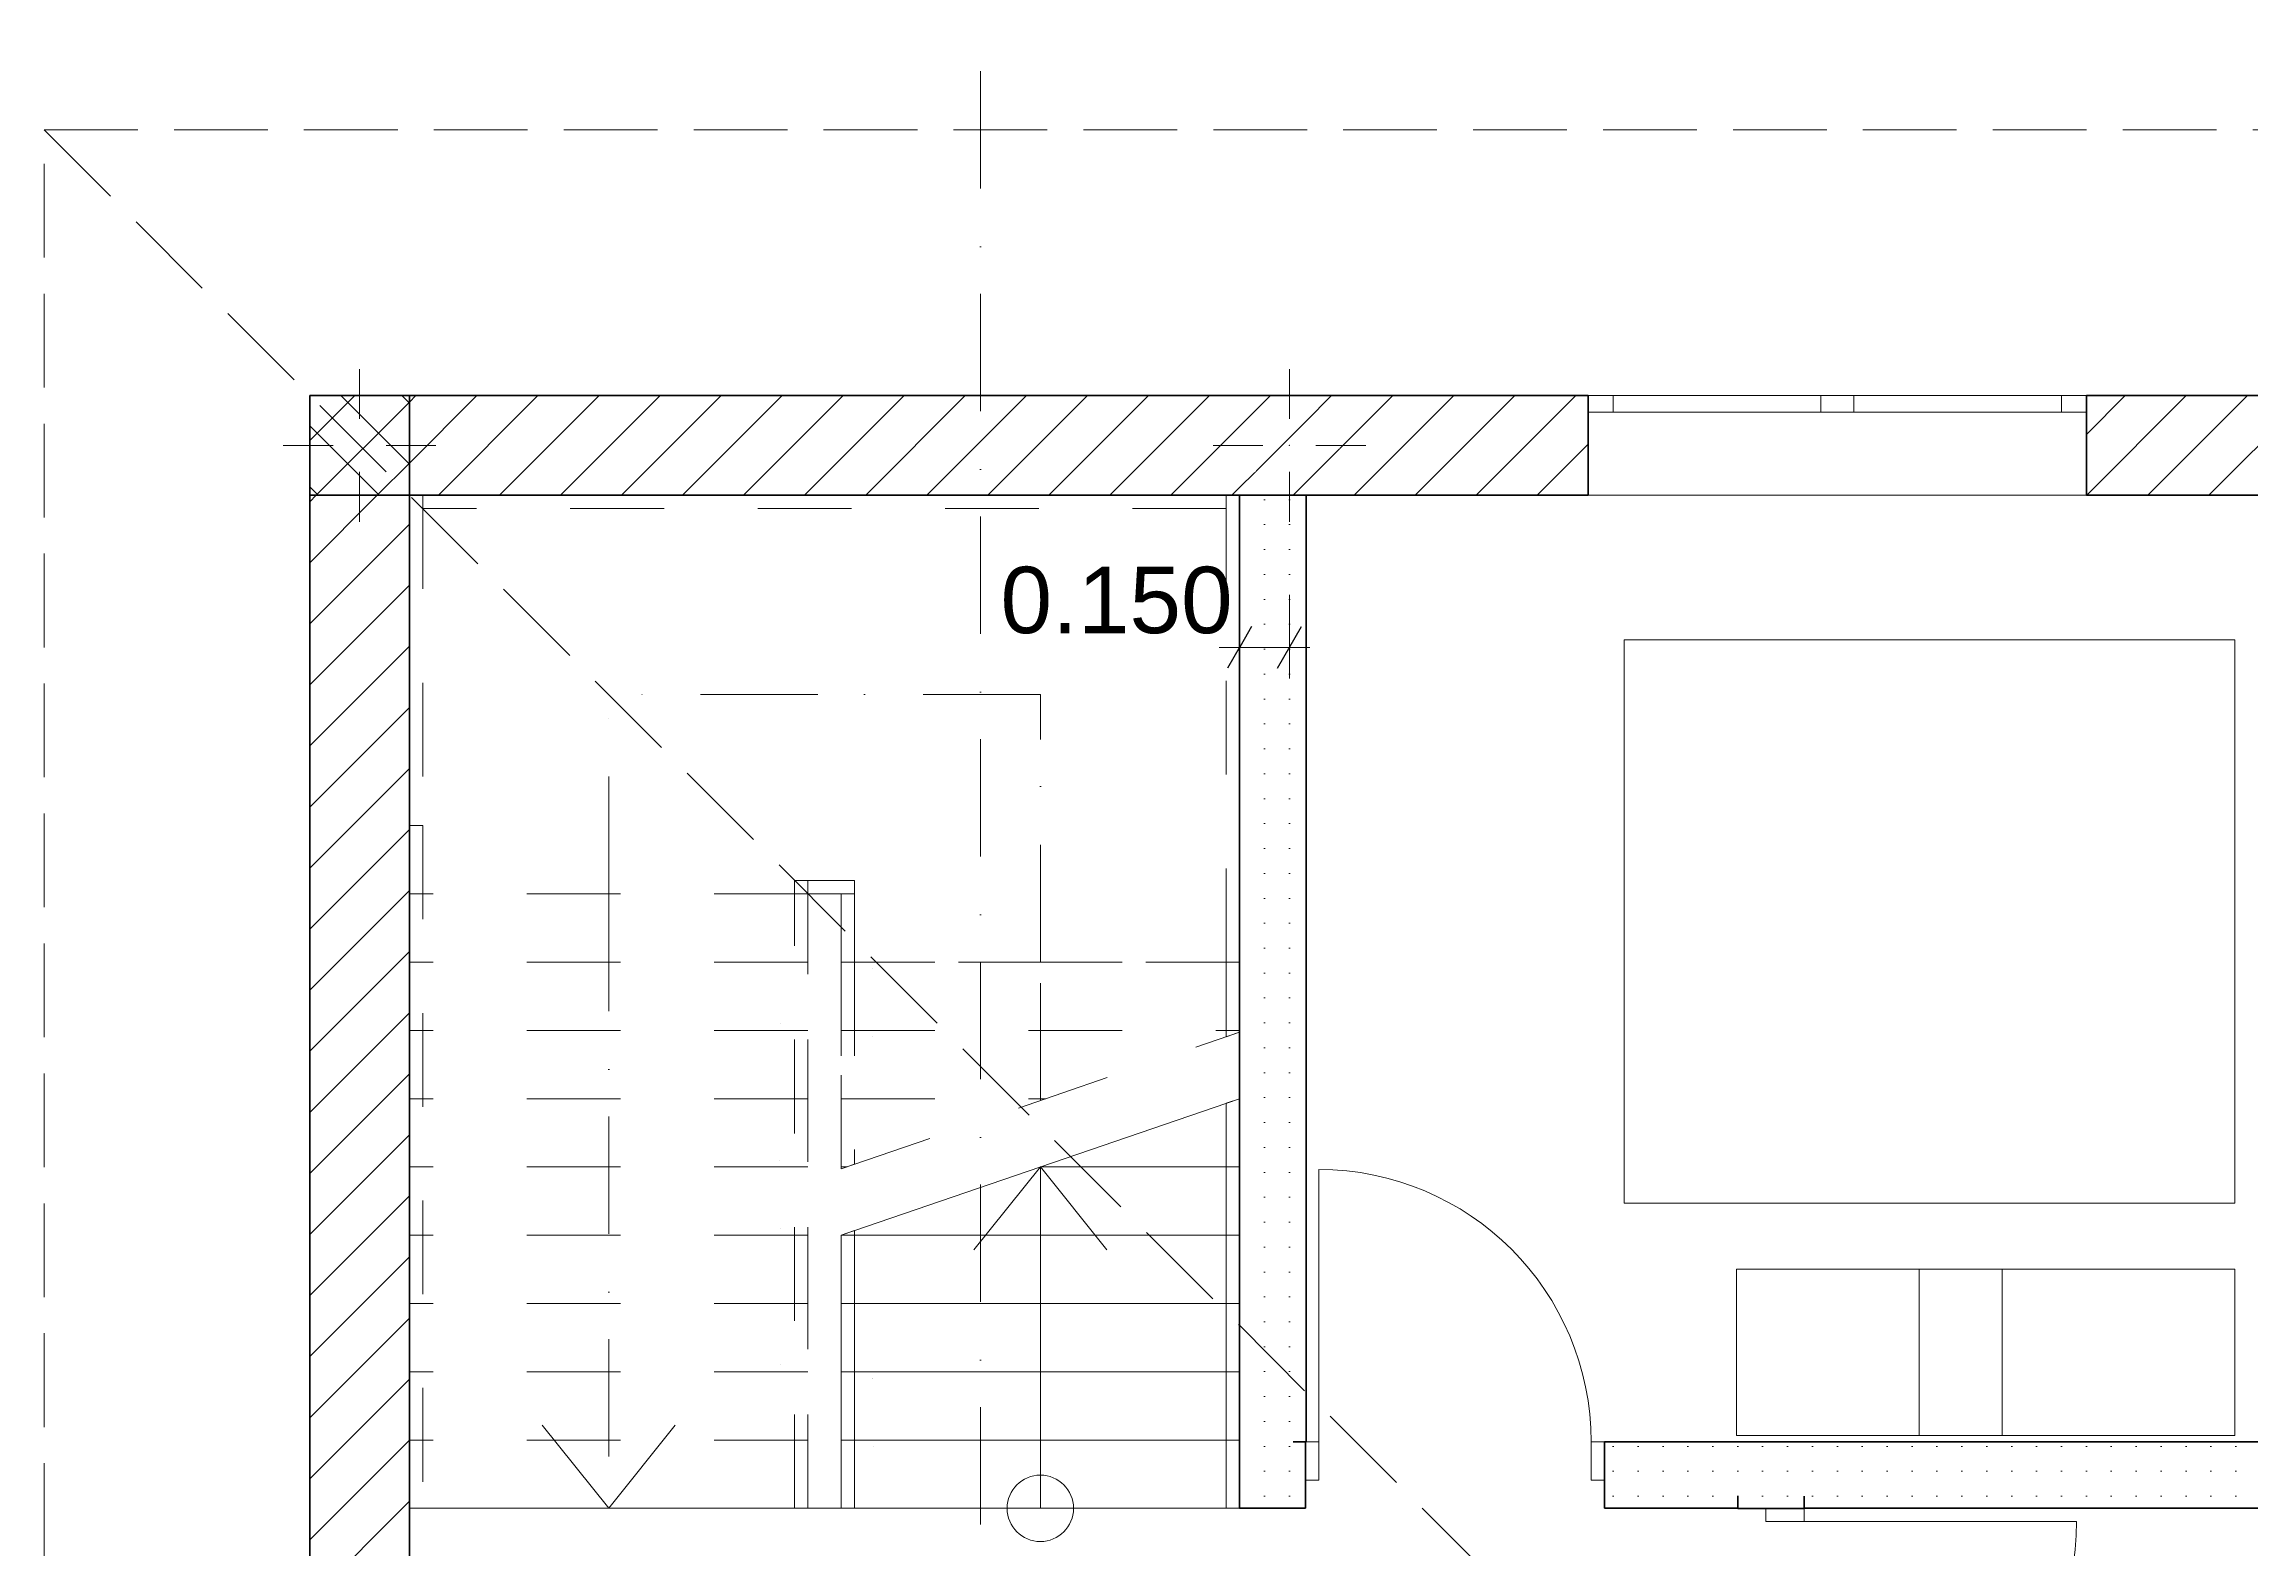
# Model space of a CAD drawing. Header units: millimetres. Extents: x -6000 to 12300, y -11438 to 14364.
# Drawn here: x 1200 to 7848, y -236 to 4297 of the extents above; entities that cross this region are included whole.
import ezdxf

# ---------------------------------------------------------------- set-up
doc = ezdxf.new("R2010")
doc.units = ezdxf.units.MM
doc.header["$MEASUREMENT"] = 0
for name, pattern in [('Dashed', [564.444447, 282.222223, -282.222223]), ('Dot & Dashed', [670.277762, 352.777767, -176.388884, 0, -141.111112]), ('Hidden Line', [391.222223, 282.222223, -109]), ('Wipeout_Contour', [1000, 0, -1000])]:
    doc.linetypes.add(name, pattern=pattern)
for name, color, linetype in [('ArchiCAD Doors', 7, 'Continuous'), ('ArchiCAD Windows', 7, 'Continuous'), ('Dimensioning - General', 7, 'Continuous'), ('Interior - Furniture', 7, 'Continuous'), ('Marker - Section', 7, 'Continuous'), ('Shell - Roof', 7, 'Continuous'), ('Structural - Bearing', 7, 'Continuous')]:
    doc.layers.add(name, color=color, linetype=linetype)
for name, color, linetype, lineweight, true_color in [('ArchiCAD Doors_Pen_No__23', 7, 'Continuous', 20, 0xff6600), ('ArchiCAD Doors_Pen_No__3', 7, 'Continuous', 18, 0xff6600), ('ArchiCAD Windows_Pen_No__23', 7, 'Continuous', 20, 0xff6600), ('ArchiCAD Windows_Pen_No__3', 7, 'Continuous', 18, 0xff6600), ('Dimensioning - General_Pen_No__45', 7, 'Continuous', 25, 0x40a5ff), ('Dimensioning - General_Pen_No__85', 7, 'Continuous', 20, 0x80c2ff), ('Interior - Furniture _Pen_No__4', 7, 'Continuous', 20, 0x029e21), ('Marker - Section_Pen_No__85', 7, 'Continuous', 20, 0x80c2ff), ('Shell - Roof_Pen_No__92', 7, 'Continuous', 13, 0xbf8080), ('Structural - Bearing_Pen_No__168', 7, 'Continuous', 13, 0xfe847a), ('Structural - Bearing_Pen_No__169', 7, 'Continuous', 13, 0x68b353), ('Structural - Bearing_Pen_No__177', 7, 'Continuous', 15, 0xf7e046), ('Structural - Bearing_Pen_No__28', 7, 'Continuous', 35, 0xa80f02), ('Structural - Bearing_Pen_No__89', 7, 'Continuous', 20, 0x71cebe), ('Structural - Combined_Pen_No__161', 7, 'Continuous', 13, 0x6a6a6a)]:
    doc.layers.add(name, color=color, linetype=linetype, lineweight=lineweight, true_color=true_color)
for name, color, linetype, lineweight in [('ArchiCAD Doors_Pen_No__27', 7, 'Continuous', 35), ('ArchiCAD Windows_Pen_No__27', 7, 'Continuous', 35), ('Dimensioning - General_Pen_No__46', 5, 'Continuous', 25), ('Structural - Bearing_Pen_No__20', 1, 'Continuous', 0), ('Structural - Bearing_Pen_No__27', 7, 'Continuous', 35)]:
    doc.layers.add(name, color=color, linetype=linetype, lineweight=lineweight)
doc.styles.add('GENERATED_STYLE_1', font='arial.ttf')
doc.dimstyles.new('GENERATED_STYLE__1', dxfattribs={"dimtxt": 200, "dimasz": 95, "dimexe": 0.18, "dimexo": 300, "dimgap": 0.09, "dimtad": 1, "dimtih": 1, "dimtoh": 1, "dimdec": 3, "dimlfac": 0.001, "dimzin": 0, "dimdsep": 46, "dimtxsty": 'GENERATED_STYLE_1', "dimblk": 'ARROWHEAD_2', "dimblk1": 'ARROWHEAD_2', "dimblk2": 'ARROWHEAD_2', "dimcen": 0.09, "dimclrd": 256, "dimclre": 256, "dimclrt": 5, "dimadec": 0, "dimazin": 0, "dimtfac": 1, "dimtdec": 4, "dimtmove": 0, "dimatfit": 3, "dimfxl": 0, "dimtolj": 1, "dimtzin": 0, "dimarcsym": 0})
pattern_1 = [(45, (0, 0), (-91.9239, 91.9239), [])]
pattern_2 = [(0, (0, 0), (0, 75), [0, -75])]

# ---------------------------------------------------------------- blocks, each defined once
blk = doc.blocks.new('Slab_1_4', base_point=(11500, 3238.6))
at = {"layer": 'Structural - Bearing_Pen_No__89', "linetype": 'Continuous', "flags": 128}
blk.add_lwpolyline([(11500, 3238.6), (4800, 3238.6), (4800, -111.4), (2000, -111.4), (2000, -3761.4), (11500, -3761.4)], close=True, dxfattribs=at)
blk = doc.blocks.new('Wall_1_4', base_point=(2300, 3088.6))
at = {"color": 254, "linetype": 'Wipeout_Contour', "lineweight": 0, "ltscale": 19122.131573}
blk.add_wipeout([(4800, 3238.6), (2300, 3238.6), (2300, 2938.6), (4800, 2938.6)], dxfattribs=at).dxf.layer = 'Structural - Bearing'
at = {"layer": 'Structural - Bearing_Pen_No__168', "linetype": 'Continuous'}
h = blk.add_hatch(dxfattribs=at)
h.set_pattern_fill('Common_Brick_0004', color=256, style=0, pattern_type=2)
h.set_pattern_definition(pattern_1)
h.paths.add_polyline_path([(4800, 3238.6), (2300, 3238.6), (2300, 2938.6), (4800, 2938.6)])
at = {"layer": 'Structural - Bearing_Pen_No__27', "linetype": 'Continuous', "flags": 128}
for points in [[(4800, 3238.6), (2300, 3238.6)], [(2300, 2938.6), (4800, 2938.6)]]:
    blk.add_lwpolyline(points, dxfattribs=at)
blk = doc.blocks.new('Double Sash Window 17')
at = {"layer": 'ArchiCAD Windows_Pen_No__23', "linetype": 'Continuous'}
for p, q in [((-750, 0), (-675, 0)), ((-675, 0), (-675, -50)), ((-50, -50), (-50, 0)), ((-50, 0), (0, 0)), ((0, 0), (50, 0)), ((50, 0), (50, -50)), ((675, -50), (675, 0)), ((675, 0), (750, 0)), ((-675, -50), (-750, -50)), ((0, -50), (-50, -50)), ((50, -50), (0, -50)), ((750, -50), (675, -50))]:
    blk.add_line(p, q, dxfattribs=at)
at = {"layer": 'ArchiCAD Windows_Pen_No__27', "linetype": 'Continuous'}
for p, q in [((-750, -50), (-750, 0)), ((750, -50), (750, 0))]:
    blk.add_line(p, q, dxfattribs=at)
at = {"layer": 'ArchiCAD Windows_Pen_No__3', "linetype": 'Continuous'}
for p, q in [((-750, 250), (750, 250)), ((-675, 0), (-50, 0)), ((50, 0), (675, 0)), ((-750, -50), (750, -50)), ((-50, -50), (-675, -50)), ((675, -50), (50, -50))]:
    blk.add_line(p, q, dxfattribs=at)
blk = doc.blocks.new('Wall_2_4', base_point=(5100, 3088.6))
at = {"color": 254, "linetype": 'Wipeout_Contour', "lineweight": 0, "ltscale": 31822.901239}
blk.add_wipeout([(5100, 3238.6), (5100, 2938.6), (5850, 2938.6), (5850, 3188.6), (5850, 3238.6)], dxfattribs=at).dxf.layer = 'Structural - Bearing'
at = {"color": 254, "linetype": 'Wipeout_Contour', "lineweight": 0, "ltscale": 41113.282489}
blk.add_wipeout([(7350, 3238.6), (7350, 3188.6), (7350, 2938.6), (8000, 2938.6), (8000, 3238.6)], dxfattribs=at).dxf.layer = 'Structural - Bearing'
at = {"layer": 'Structural - Bearing_Pen_No__168', "linetype": 'Continuous'}
h = blk.add_hatch(dxfattribs=at)
h.set_pattern_fill('Common_Brick_0004', color=256, style=0, pattern_type=2)
h.set_pattern_definition(pattern_1)
h.paths.add_polyline_path([(5100, 3238.6), (5100, 2938.6), (5850, 2938.6), (5850, 3188.6), (5850, 3238.6)])
h = blk.add_hatch(dxfattribs=at)
h.set_pattern_fill('Common_Brick_0004', color=256, style=0, pattern_type=2)
h.set_pattern_definition(pattern_1)
h.paths.add_polyline_path([(7350, 3238.6), (7350, 3188.6), (7350, 2938.6), (8000, 2938.6), (8000, 3238.6)])
at = {"layer": 'Structural - Bearing_Pen_No__27', "linetype": 'Continuous'}
for p, q in [((5850, 3238.6), (5850, 3188.6)), ((7350, 3238.6), (7350, 3188.6)), ((5850, 3188.6), (5850, 2938.6)), ((7350, 3188.6), (7350, 2938.6))]:
    blk.add_line(p, q, dxfattribs=at)
at = {"layer": 'Structural - Bearing_Pen_No__27', "linetype": 'Continuous', "flags": 128}
for points in [[(5850, 3238.6), (5100, 3238.6)], [(8000, 3238.6), (7350, 3238.6)], [(5100, 2938.6), (5850, 2938.6)], [(7350, 2938.6), (8000, 2938.6)]]:
    blk.add_lwpolyline(points, dxfattribs=at)
at = {"layer": 'ArchiCAD Windows', "color": 21, "linetype": 'Continuous', "lineweight": 18, "true_color": 0xff9955, "xscale": -1, "zscale": 1000, "rotation": 180}
blk.add_blockref('Double Sash Window 17', (6600, 3188.6), dxfattribs=at)
blk = doc.blocks.new('Wall_9_4', base_point=(2150, -3461.4))
at = {"color": 254, "linetype": 'Wipeout_Contour', "lineweight": 0, "ltscale": 15439.890157}
blk.add_wipeout([(2300, -3461.4), (2300, 2938.6), (2000, 2938.6), (2000, -3461.4)], dxfattribs=at).dxf.layer = 'Structural - Bearing'
at = {"layer": 'Structural - Bearing_Pen_No__168', "linetype": 'Continuous'}
h = blk.add_hatch(dxfattribs=at)
h.set_pattern_fill('Common_Brick_0004', color=256, style=0, pattern_type=2)
h.set_pattern_definition(pattern_1)
h.paths.add_polyline_path([(2300, -3461.4), (2300, 2938.6), (2000, 2938.6), (2000, -3461.4)])
at = {"layer": 'Structural - Bearing_Pen_No__27', "linetype": 'Continuous', "flags": 128}
for points in [[(2000, 2938.6), (2000, -3461.4)], [(2300, -3461.4), (2300, 2938.6)]]:
    blk.add_lwpolyline(points, dxfattribs=at)
blk = doc.blocks.new('Wall_10_4', base_point=(4800, 3088.6))
at = {"color": 254, "linetype": 'Wipeout_Contour', "lineweight": 0, "ltscale": 21229.658423}
blk.add_wipeout([(4800, 2938.6), (4800, -111.4), (5000, 88.6), (5000, 2938.6)], dxfattribs=at).dxf.layer = 'Structural - Bearing'
at = {"layer": 'Structural - Bearing_Pen_No__177', "linetype": 'Continuous'}
h = blk.add_hatch(dxfattribs=at)
h.set_pattern_fill('Gypsum_0004', color=256, style=0, pattern_type=2)
h.set_pattern_definition(pattern_2)
h.paths.add_polyline_path([(4800, 2938.6), (4800, -111.4), (5000, 88.6), (5000, 2938.6)])
at = {"layer": 'Structural - Bearing_Pen_No__27', "linetype": 'Continuous', "flags": 128}
for points in [[(4800, 2938.6), (4800, -111.4)], [(5000, 88.6), (5000, 2938.6)]]:
    blk.add_lwpolyline(points, dxfattribs=at)
blk = doc.blocks.new('Door 17')
at = {"layer": 'ArchiCAD Doors_Pen_No__23', "linetype": 'Continuous'}
for p, q in [((-410, 0), (-450, 0)), ((-450, 0), (-450, -115)), ((-410, -115), (-410, 0)), ((450, 0), (410, 0)), ((410, 0), (410, -115)), ((450, -115), (450, 0)), ((-450, -115), (-410, -115)), ((410, -115), (450, -115))]:
    blk.add_line(p, q, dxfattribs=at)
at = {"layer": 'ArchiCAD Doors_Pen_No__27', "linetype": 'Continuous'}
for p, q in [((-450, 0), (-487, 0)), ((-450, 0), (-450, -115)), ((450, 0), (450, -115)), ((450, 0), (487, 0)), ((-450, -115), (-450, -200)), ((450, -115), (450, -200)), ((-450, -200), (-487, -200)), ((450, -200), (487, -200))]:
    blk.add_line(p, q, dxfattribs=at)
at = {"layer": 'ArchiCAD Doors_Pen_No__3', "linetype": 'Continuous'}
blk.add_line((410, 0), (410, 820), dxfattribs=at)
blk.add_arc((410, 0), 820, 90, 180, dxfattribs=at)
blk = doc.blocks.new('Wall_11_4', base_point=(4800, -111.4))
at = {"color": 254, "linetype": 'Wipeout_Contour', "lineweight": 0, "ltscale": 19798.484129}
blk.add_wipeout([(4998.7, 87.3), (4800, -111.4), (4998.7, -111.4), (4998.7, -26.4)], dxfattribs=at).dxf.layer = 'Structural - Bearing'
at = {"color": 254, "linetype": 'Wipeout_Contour', "lineweight": 0, "ltscale": 40099.307119}
blk.add_wipeout([(5898.7, 88.6), (5898.7, -26.4), (5898.7, -111.4), (11200, -111.4), (11200, 88.6)], dxfattribs=at).dxf.layer = 'Structural - Bearing'
at = {"layer": 'Structural - Bearing_Pen_No__177', "linetype": 'Continuous'}
h = blk.add_hatch(dxfattribs=at)
h.set_pattern_fill('Gypsum_0004', color=256, style=0, pattern_type=2)
h.set_pattern_definition(pattern_2)
h.paths.add_polyline_path([(4998.7, 87.3), (4800, -111.4), (4998.7, -111.4), (4998.7, -26.4)])
h = blk.add_hatch(dxfattribs=at)
h.set_pattern_fill('Gypsum_0004', color=256, style=0, pattern_type=2)
h.set_pattern_definition(pattern_2)
h.paths.add_polyline_path([(5898.7, 88.6), (5898.7, -26.4), (5898.7, -111.4), (11200, -111.4), (11200, 88.6)])
at = {"layer": 'Structural - Bearing_Pen_No__27', "linetype": 'Continuous'}
for p, q in [((4998.7, 88.6), (4961.7, 88.6)), ((4998.7, 88.6), (4998.7, -26.4)), ((5898.7, 88.6), (5935.7, 88.6)), ((5898.7, 88.6), (5898.7, -26.4)), ((4998.7, -26.4), (4998.7, -111.4)), ((5898.7, -26.4), (5898.7, -111.4)), ((4998.7, -111.4), (4961.7, -111.4)), ((5898.7, -111.4), (5935.7, -111.4))]:
    blk.add_line(p, q, dxfattribs=at)
at = {"layer": 'Structural - Bearing_Pen_No__27', "linetype": 'Continuous', "flags": 128}
for points in [[(11200, 88.6), (5898.7, 88.6)], [(4800, -111.4), (4998.7, -111.4)], [(5898.7, -111.4), (6300.2, -111.4)], [(6500.2, -111.4), (11200, -111.4)]]:
    blk.add_lwpolyline(points, dxfattribs=at)
at = {"layer": 'ArchiCAD Doors', "color": 21, "linetype": 'Continuous', "lineweight": 18, "true_color": 0xff9955, "xscale": -1, "zscale": 1000}
blk.add_blockref('Door 17', (5448.7, 88.6), dxfattribs=at)
blk = doc.blocks.new('Wall_12_4', base_point=(6300.2, -111.4))
at = {"color": 254, "linetype": 'Wipeout_Contour', "lineweight": 0, "ltscale": 31990.968353}
blk.add_wipeout([(6300.2, -111.4), (6300.2, -111.5), (6385.2, -111.5), (6500.2, -111.5), (6500.2, -111.4)], dxfattribs=at).dxf.layer = 'Structural - Bearing'
at = {"color": 254, "linetype": 'Wipeout_Contour', "lineweight": 0, "ltscale": 33977.080616}
blk.add_wipeout([(6300.2, -3461.4), (6500.2, -3461.4), (6500.2, -1011.5), (6385.2, -1011.5), (6300.2, -1011.5)], dxfattribs=at).dxf.layer = 'Structural - Bearing'
at = {"layer": 'Structural - Bearing_Pen_No__177', "linetype": 'Continuous'}
h = blk.add_hatch(dxfattribs=at)
h.set_pattern_fill('Gypsum_0004', color=256, style=0, pattern_type=2)
h.set_pattern_definition(pattern_2)
h.paths.add_polyline_path([(6300.2, -111.4), (6300.2, -111.5), (6385.2, -111.5), (6500.2, -111.5), (6500.2, -111.4)])
h = blk.add_hatch(dxfattribs=at)
h.set_pattern_fill('Gypsum_0004', color=256, style=0, pattern_type=2)
h.set_pattern_definition(pattern_2)
h.paths.add_polyline_path([(6300.2, -3461.4), (6500.2, -3461.4), (6500.2, -1011.5), (6385.2, -1011.5), (6300.2, -1011.5)])
at = {"layer": 'Structural - Bearing_Pen_No__27', "linetype": 'Continuous'}
for p, q in [((6300.2, -111.5), (6300.2, -74.5)), ((6385.2, -111.5), (6300.2, -111.5)), ((6500.2, -111.5), (6385.2, -111.5)), ((6500.2, -111.5), (6500.2, -74.5)), ((6300.2, -1011.5), (6300.2, -1048.5)), ((6385.2, -1011.5), (6300.2, -1011.5)), ((6500.2, -1011.5), (6385.2, -1011.5)), ((6500.2, -1011.5), (6500.2, -1048.5))]:
    blk.add_line(p, q, dxfattribs=at)
at = {"layer": 'Structural - Bearing_Pen_No__27', "linetype": 'Continuous', "flags": 128}
for points in [[(6500.2, -111.5), (6500.2, -111.4)], [(6300.2, -1011.5), (6300.2, -3461.4)], [(6500.2, -3461.4), (6500.2, -1011.5)], [(6300.2, -3461.4), (6500.2, -3461.4)]]:
    blk.add_lwpolyline(points, dxfattribs=at)
at = {"layer": 'ArchiCAD Doors', "color": 21, "linetype": 'Continuous', "lineweight": 18, "true_color": 0xff9955, "xscale": -1, "zscale": 1000, "rotation": 270}
blk.add_blockref('Door 17', (6500.2, -561.5), dxfattribs=at)
blk = doc.blocks.new('Column_1_4', base_point=(2150, 3088.6))
at = {"color": 254, "linetype": 'Wipeout_Contour', "lineweight": 0, "ltscale": 15064.898533}
blk.add_wipeout([(2000, 2938.6), (2300, 2938.6), (2300, 3238.6), (2000, 3238.6)], dxfattribs=at).dxf.layer = 'Structural - Bearing'
at = {"layer": 'Structural - Bearing_Pen_No__169', "linetype": 'Continuous'}
h = blk.add_hatch(dxfattribs=at)
h.set_pattern_fill('Concrete_Block_0004', color=256, style=0, pattern_type=2)
h.set_pattern_definition([(45, (0, 0), (-91.924, 91.924), []), (135, (0, 0), (91.924, 91.924), [])])
h.paths.add_polyline_path([(2000, 2938.6), (2300, 2938.6), (2300, 3238.6), (2000, 3238.6)])
at = {"layer": 'Structural - Bearing_Pen_No__20', "linetype": 'Continuous'}
for p, q in [((2150, 3168.6), (2150, 3318.6)), ((2070, 3088.6), (1920, 3088.6)), ((2230, 3088.6), (2380, 3088.6)), ((2150, 3008.6), (2150, 2858.6))]:
    blk.add_line(p, q, dxfattribs=at)
blk.add_point((2150, 3088.6), dxfattribs=at)
at = {"layer": 'Structural - Bearing_Pen_No__28', "linetype": 'Continuous'}
for p, q in [((2300, 3238.6), (2000, 3238.6)), ((2000, 3238.6), (2000, 2938.6)), ((2300, 2938.6), (2300, 3238.6)), ((2000, 2938.6), (2300, 2938.6))]:
    blk.add_line(p, q, dxfattribs=at)
blk = doc.blocks.new('Column_2_4', base_point=(4950, 3088.6))
at = {"color": 254, "linetype": 'Wipeout_Contour', "lineweight": 0, "ltscale": 23684.276908}
blk.add_wipeout([(5000, 2938.6), (5100, 2938.6), (5100, 3238.6), (5000, 3238.6)], dxfattribs=at).dxf.layer = 'Structural - Bearing'
at = {"layer": 'Structural - Bearing_Pen_No__168', "linetype": 'Continuous'}
h = blk.add_hatch(dxfattribs=at)
h.set_pattern_fill('Common_Brick_0004', color=256, style=0, pattern_type=2)
h.set_pattern_definition(pattern_1)
h.paths.add_polyline_path([(5000, 2938.6), (5100, 2938.6), (5100, 3238.6), (5000, 3238.6)])
at = {"color": 254, "linetype": 'Wipeout_Contour', "lineweight": 0, "ltscale": 17384.232247}
blk.add_wipeout([(4800, 2938.6), (5000, 2938.6), (5000, 3238.6)], dxfattribs=at).dxf.layer = 'Structural - Bearing'
at = {"layer": 'Structural - Bearing_Pen_No__168', "linetype": 'Continuous'}
h = blk.add_hatch(dxfattribs=at)
h.set_pattern_fill('Common_Brick_0004', color=256, style=0, pattern_type=2)
h.set_pattern_definition(pattern_1)
h.paths.add_polyline_path([(4800, 2938.6), (5000, 2938.6), (5000, 3238.6)])
at = {"color": 254, "linetype": 'Wipeout_Contour', "lineweight": 0, "ltscale": 17376.393505}
blk.add_wipeout([(4800, 3238.6), (4800, 2938.6), (5000, 3238.6)], dxfattribs=at).dxf.layer = 'Structural - Bearing'
at = {"layer": 'Structural - Bearing_Pen_No__168', "linetype": 'Continuous'}
h = blk.add_hatch(dxfattribs=at)
h.set_pattern_fill('Common_Brick_0004', color=256, style=0, pattern_type=2)
h.set_pattern_definition(pattern_1)
h.paths.add_polyline_path([(4800, 3238.6), (4800, 2938.6), (5000, 3238.6)])
at = {"layer": 'Structural - Bearing_Pen_No__20', "linetype": 'Continuous'}
for p, q in [((4950, 3168.6), (4950, 3318.6)), ((4870, 3088.6), (4720, 3088.6)), ((5030, 3088.6), (5180, 3088.6)), ((4950, 3008.6), (4950, 2858.6))]:
    blk.add_line(p, q, dxfattribs=at)
blk.add_point((4950, 3088.6), dxfattribs=at)
at = {"layer": 'Structural - Bearing_Pen_No__28', "linetype": 'Continuous'}
for p, q in [((5000, 3238.6), (4800, 3238.6)), ((5100, 3238.6), (5000, 3238.6)), ((4800, 2938.6), (5000, 2938.6)), ((5000, 2938.6), (5100, 2938.6))]:
    blk.add_line(p, q, dxfattribs=at)
blk = doc.blocks.new('Roof_1_4', base_point=(1200, -4561.4))
at = {"layer": 'Shell - Roof_Pen_No__92', "linetype": 'Hidden Line', "flags": 128}
for points in [[(1200, 4038.6), (5500, -261.4)], [(1200, -4561.4), (1200, 4038.6)], [(1200, 4038.6), (12300, 4038.6)]]:
    blk.add_lwpolyline(points, dxfattribs=at)
blk = doc.blocks.new('Stair U-Shape 17')
at = {"layer": 'Structural - Combined_Pen_No__161', "linetype": 'Dashed'}
for p, q in [((1850, 2500), (0, 2500)), ((0, 2500), (0, 1300)), ((0, 2460), (0, 2500)), ((0, 2500), (2055.6, 2500)), ((2055.6, 2460), (0, 2460)), ((205.6, 1300), (205.6, 2500)), ((411.1, 1300), (411.1, 2500)), ((616.7, 1300), (616.7, 2500)), ((822.2, 1300), (822.2, 2500)), ((1027.8, 1300), (1027.8, 2500)), ((1233.3, 1300), (1233.3, 2500)), ((1438.9, 1300), (1438.9, 2500)), ((1644.4, 1300), (1644.4, 2500)), ((3050, 2500), (1850, 2500)), ((1850, 1300), (1850, 2500)), ((1850, 1300), (1850, 2500)), ((2055.6, 2460), (2055.6, 2500)), ((2055.6, 2500), (3050, 2500)), ((2055.6, 2500), (2055.6, 2460)), ((3050, 2460), (2055.6, 2460)), ((3010, 40), (3010, 2460)), ((3010, 2460), (3050, 2460)), ((3050, 0), (3050, 2500)), ((3050, 2500), (3050, 2460)), ((3050, 2460), (3050, 40)), ((0, 1300), (0, 1340)), ((0, 1340), (1890, 1340)), ((1890, 1340), (1890, 1300)), ((0, 1300), (1850, 1300)), ((1890, 1300), (0, 1300)), ((1850, 1300), (1850, 1200)), ((1850, 1160), (1850, 1300)), ((1850, 1300), (1890, 1300)), ((1890, 1300), (1890, 1160)), ((1022.2, 1200), (1433.3, 0)), ((1644.4, 1200), (1022.2, 1200)), ((1035.9, 1160), (1022.2, 1200)), ((1022.2, 1200), (1644.4, 1200)), ((1027.8, 1200), (1027.8, 1183.8)), ((1233.3, 1200), (1233.3, 583.8)), ((1438.9, 1200), (1438.9, 0)), ((1850, 1200), (1644.4, 1200)), ((1644.4, 0), (1644.4, 1200)), ((1644.4, 1200), (1644.4, 0)), ((1644.4, 1200), (1644.4, 1160)), ((1644.4, 1160), (1644.4, 1200)), ((1644.4, 1200), (1850, 1200)), ((1850, 1200), (1850, 1160)), ((1644.4, 1160), (1035.9, 1160)), ((1850, 1160), (1644.4, 1160)), ((1890, 1160), (1850, 1160)), ((1433.3, 0), (1419.6, 40)), ((1419.6, 40), (1644.4, 40)), ((1433.3, 0), (1644.4, 0)), ((1644.4, 0), (1433.3, 0)), ((1644.4, 40), (1644.4, 0)), ((1644.4, 0), (1644.4, 40)), ((1644.4, 40), (3050, 40)), ((1644.4, 0), (3050, 0)), ((3050, 0), (1644.4, 0)), ((3050, 40), (3010, 40)), ((3050, 40), (3050, 0))]:
    blk.add_line(p, q, dxfattribs=at)
at = {"layer": 'Structural - Combined_Pen_No__161', "linetype": 'Dot & Dashed'}
for p, q in [((250, 2100), (0, 1900)), ((0, 1900), (250, 1700)), ((1850, 1900), (0, 1900)), ((1850, 1900), (2450, 1900)), ((2450, 600), (2450, 1900)), ((1227.8, 600), (1644.4, 600)), ((1644.4, 600), (2450, 600))]:
    blk.add_line(p, q, dxfattribs=at)
at = {"layer": 'Structural - Combined_Pen_No__161', "linetype": 'Continuous'}
for p, q in [((0, 1200), (0, 0)), ((822.2, 1200), (0, 1200)), ((0, 1200), (822.2, 1200)), ((0, 1160), (0, 1200)), ((205.6, 1200), (205.6, 0)), ((411.1, 1200), (411.1, 0)), ((616.7, 1200), (616.7, 0)), ((1233.3, 0), (822.2, 1200)), ((822.2, 1200), (822.2, 0)), ((822.2, 1200), (835.9, 1160)), ((835.9, 1160), (0, 1160)), ((1027.8, 600), (777.8, 800)), ((0, 600), (1027.8, 600)), ((777.8, 400), (1027.8, 600)), ((1027.8, 600), (1027.8, 0)), ((0, 40), (1219.6, 40)), ((0, 0), (0, 40)), ((0, 0), (1233.3, 0)), ((1233.3, 0), (0, 0)), ((1219.6, 40), (1233.3, 0))]:
    blk.add_line(p, q, dxfattribs=at)
for start, end in [(90, 270), (270, 90)]:
    blk.add_arc((0, 600), 100, start, end, dxfattribs=at)
at = {"layer": 'Structural - Combined_Pen_No__161'}
for tag, p in [('topJunctionType_001', (225.8, 1384.8)), ('topJunctionType_001', (431.4, 1384.8)), ('topJunctionType_001', (636.9, 1384.8)), ('topJunctionType_001', (842.5, 1384.8)), ('topJunctionType_001', (1048.1, 1384.8)), ('topJunctionType_001', (1253.6, 1384.8)), ('topJunctionType_001', (1459.2, 1384.8)), ('topJunctionType_001', (1664.7, 1384.8)), ('topJunctionType_001', (1870.3, 1384.8)), ('nStartNumbering_001', (-20.3, 1115.2)), ('nStartNumbering_001', (185.3, 1104.1)), ('nStartNumbering_001', (390.8, 1105.9)), ('nStartNumbering_001', (596.6, 1101.8)), ('nStartNumbering_001', (802.1, 1105.8)), ('nStartNumbering_001', (1007.5, 1105.2)), ('nStartNumbering_001', (1213.3, 1106.6)), ('nStartNumbering_001', (1418.6, 1105.7)), ('nStartNumbering_001', (1624.2, 1105.8))]:
    blk.add_attdef(tag, p, '', height=1, dxfattribs=at)
blk = doc.blocks.new('Carpet 17')
at = {"layer": 'Interior - Furniture _Pen_No__4', "linetype": 'Continuous'}
for p, q in [((0, 1695.5), (0, 0)), ((1838.2, 1695.5), (0, 1695.5)), ((1838.2, 0), (1838.2, 1695.5)), ((0, 0), (1838.2, 0))]:
    blk.add_line(p, q, dxfattribs=at)
blk = doc.blocks.new('Modular Wardrobe 17')
at = {"layer": 'Interior - Furniture _Pen_No__4', "linetype": 'Continuous'}
for p, q in [((1500, 500), (0, 500)), ((0, 500), (0, 0)), ((700, 0), (700, 500)), ((950, 0), (950, 500)), ((1500, 0), (1500, 500)), ((0, 0), (1500, 0))]:
    blk.add_line(p, q, dxfattribs=at)
blk = doc.blocks.new('*D49')
at = {"layer": 'Dimensioning - General_Pen_No__45', "linetype": 'Continuous'}
for p, q in [((4836.1, 2543), (4763.9, 2418)), ((4913.9, 2418), (4986.1, 2543))]:
    blk.add_line(p, q, dxfattribs=at)
at = {"layer": 'Dimensioning - General_Pen_No__85', "linetype": 'Continuous'}
for p, q in [((4800, 2386.8), (4800, 2638.6)), ((4950, 2386.8), (4950, 2638.6)), ((4738.9, 2480.5), (4800, 2480.5)), ((4800, 2480.5), (4950, 2480.5)), ((4950, 2480.5), (5011.1, 2480.5))]:
    blk.add_line(p, q, dxfattribs=at)
at = {"layer": 'Dimensioning - General_Pen_No__46', "insert": (4080, 2520.5), "char_height": 200, "attachment_point": 7, "style": 'GENERATED_STYLE_1'}
blk.add_mtext('\\A1;{\\fArial|b0|i0|c0|p34;0.150}', dxfattribs=at)
blk = doc.blocks.new('ARROWHEAD_2')
at = {"color": 0, "linetype": 'Continuous', "lineweight": 0}
for p, q in [((0, 0), (-1, 0)), ((-0.378, -0.655), (0.378, 0.655))]:
    blk.add_line(p, q, dxfattribs=at)
blk = doc.blocks.new('Cutting Plane_1_4', base_point=(4020.2, 10248.8))
at = {"layer": 'Marker - Section_Pen_No__85', "linetype": 'Dot & Dashed'}
blk.add_line((4020.2, 10248.8), (4020.2, -10092.3), dxfattribs=at)

msp = doc.modelspace()

# ---------------------------------------------------------------- block references
at = {"layer": 'Structural - Bearing', "color": 123, "linetype": 'Continuous', "lineweight": 20, "true_color": 0x71cebe}
msp.add_blockref('Slab_1_4', (11500, 3238.623), dxfattribs=at)

# ---------------------------------------------------------------- next in the draw order: block references
at = {"layer": 'Structural - Bearing'}
for name, p in [('Wall_1_4', (2300, 3088.623)), ('Wall_2_4', (5100, 3088.623))]:
    msp.add_blockref(name, p, dxfattribs=at)

# ---------------------------------------------------------------- next in the draw order: block references
at = {"layer": 'Marker - Section', "color": 151, "lineweight": 20, "true_color": 0x80c2ff}
msp.add_blockref('Cutting Plane_1_4', (4020.2307, 10248.7749), dxfattribs=at)
at = {"layer": 'Structural - Bearing'}
for name, p in [('Wall_9_4', (2150, -3461.377)), ('Wall_10_4', (4800, 3088.623))]:
    msp.add_blockref(name, p, dxfattribs=at)

# ---------------------------------------------------------------- next in the draw order: block references
at = {"layer": 'Structural - Bearing', "color": 14, "lineweight": 35, "true_color": 0xa80f02}
for name, p in [('Column_1_4', (2150, 3088.623)), ('Column_2_4', (4950, 3088.623))]:
    msp.add_blockref(name, p, dxfattribs=at)
at = {"layer": 'Structural - Bearing'}
msp.add_blockref('Wall_11_4', (4800, -111.377), dxfattribs=at)

# ---------------------------------------------------------------- next in the draw order: block references
at = {"layer": 'Interior - Furniture', "color": 104, "linetype": 'Continuous', "lineweight": 20, "true_color": 0x029e21, "zscale": 1000}
msp.add_blockref('Carpet 17', (5958.4079, 807.5105), dxfattribs=at)
at = {"layer": 'Interior - Furniture', "color": 104, "linetype": 'Continuous', "lineweight": 20, "true_color": 0x029e21, "zscale": 1000, "rotation": 180}
msp.add_blockref('Modular Wardrobe 17', (7796.5971, 608.3336), dxfattribs=at)
at = {"layer": 'Structural - Bearing'}
msp.add_blockref('Wall_12_4', (6300.2055, -111.377), dxfattribs=at)
at = {"layer": 'Structural - Combined_Pen_No__161', "linetype": 'Continuous'}
ref = msp.add_blockref('Stair U-Shape 17', (4800, -111.377), dxfattribs=dict(at, zscale=1000, rotation=90))
ref.add_attrib('topJunctionType_001', '10', (3415.2, 1758.9023), dxfattribs={"height": 1})
ref.add_attrib('topJunctionType_001', '11', (3415.2, 1553.3468), dxfattribs={"height": 1})
ref.add_attrib('topJunctionType_001', '12', (3415.2, 1347.7912), dxfattribs={"height": 1})
ref.add_attrib('topJunctionType_001', '13', (3415.2, 1142.2357), dxfattribs={"height": 1})
ref.add_attrib('topJunctionType_001', '14', (3415.2, 936.6801), dxfattribs={"height": 1})
ref.add_attrib('topJunctionType_001', '15', (3415.2, 731.1246), dxfattribs={"height": 1})
ref.add_attrib('topJunctionType_001', '16', (3415.2, 525.569), dxfattribs={"height": 1})
ref.add_attrib('topJunctionType_001', '17', (3415.2, 320.0134), dxfattribs={"height": 1})
ref.add_attrib('topJunctionType_001', '18', (3415.2, 114.4579), dxfattribs={"height": 1})
ref.add_attrib('nStartNumbering_001', '1', (3684.8, -131.6564), dxfattribs={"height": 1})
ref.add_attrib('nStartNumbering_001', '2', (3695.9, 73.8992), dxfattribs={"height": 1})
ref.add_attrib('nStartNumbering_001', '3', (3694.1, 279.4547), dxfattribs={"height": 1})
ref.add_attrib('nStartNumbering_001', '4', (3698.2, 485.2103), dxfattribs={"height": 1})
ref.add_attrib('nStartNumbering_001', '5', (3694.2, 690.7658), dxfattribs={"height": 1})
ref.add_attrib('nStartNumbering_001', '6', (3694.8, 896.1214), dxfattribs={"height": 1})
ref.add_attrib('nStartNumbering_001', '7', (3693.4, 1101.8769), dxfattribs={"height": 1})
ref.add_attrib('nStartNumbering_001', '8', (3694.3, 1307.2325), dxfattribs={"height": 1})
ref.add_attrib('nStartNumbering_001', '9', (3694.2, 1512.788), dxfattribs={"height": 1})

# ---------------------------------------------------------------- next in the draw order: dimensions: what is measured, and where the dimension line sits
at = {"layer": 'Dimensioning - General', "color": 151, "linetype": 'Continuous', "lineweight": 20, "true_color": 0x80c2ff}
dim = msp.add_linear_dim(base=(4950, 2480.5037), p1=(4800, 2938.623), p2=(4950, 2938.623), dimstyle='GENERATED_STYLE__1', dxfattribs=at)
dim.commit()
dim.dimension.update_dxf_attribs({"geometry": '*D49', "text_midpoint": (4421.932, 2620.5037), "dimtype": 160})

# ---------------------------------------------------------------- next in the draw order: block references
at = {"layer": 'Shell - Roof', "color": 23, "linetype": 'Continuous', "lineweight": 13, "true_color": 0xbf8080}
msp.add_blockref('Roof_1_4', (1200, -4561.377), dxfattribs=at)

doc.saveas('drawing.dxf')
